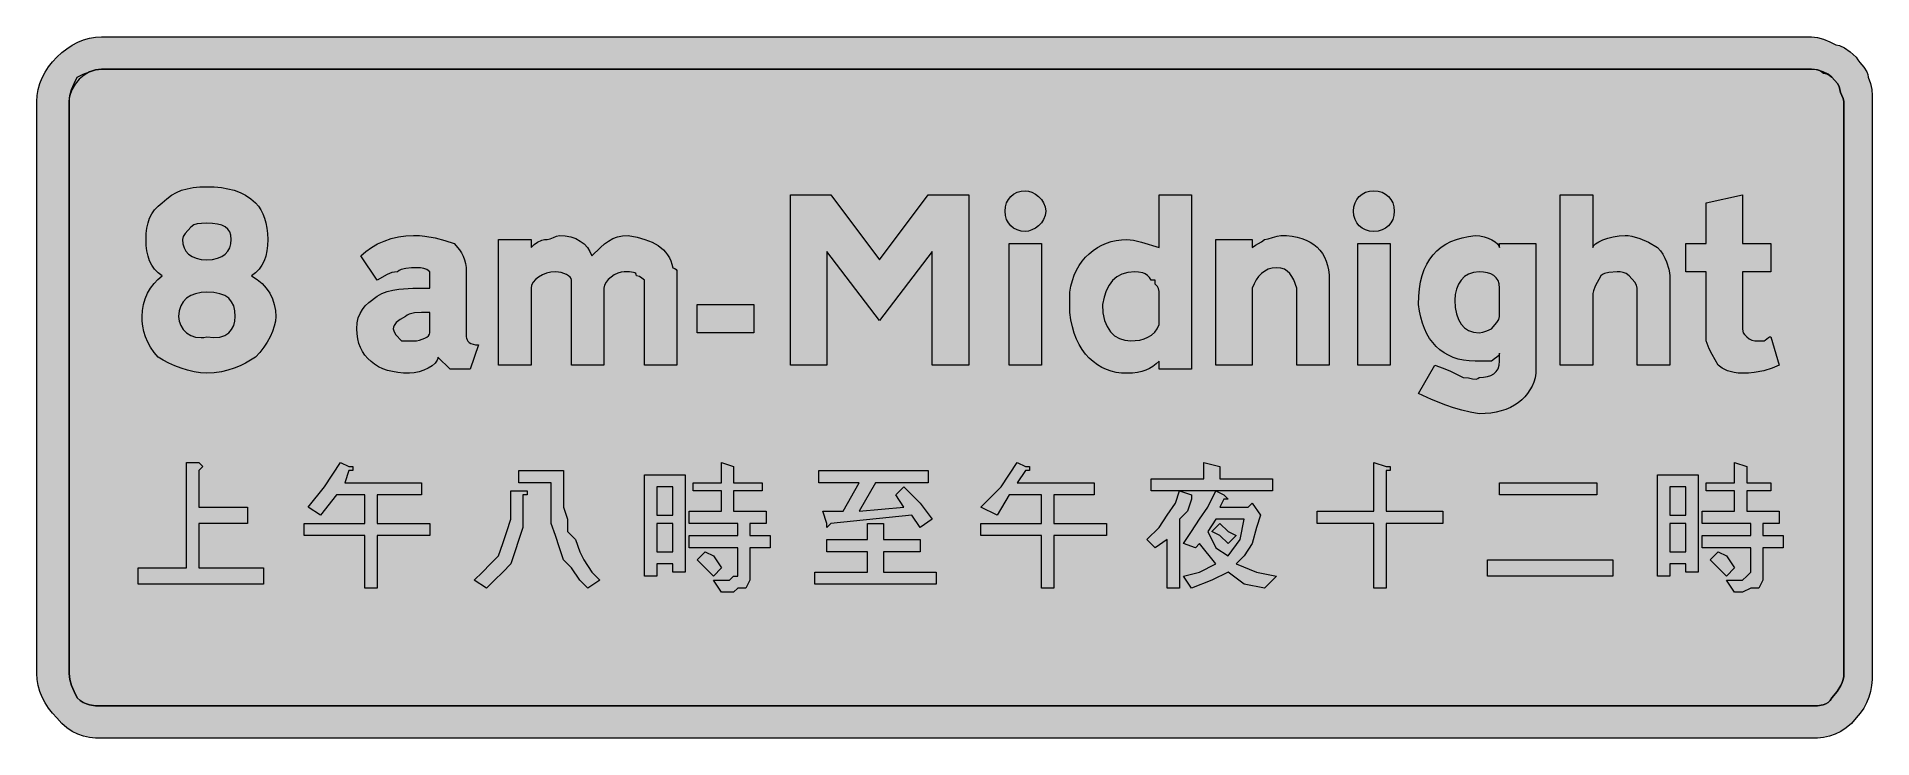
# Model space of a CAD drawing. Header units: metres. Extents: x 11 to 554, y 31 to 239.
import ezdxf

# ---------------------------------------------------------------- set-up
doc = ezdxf.new("R2010")
doc.units = ezdxf.units.M
doc.layers.add('FILL_BLACK_000000', color=7, linetype='Continuous', true_color=0x000000)
doc.layers.add('FILL_WHITE_FFFFFF', color=7, linetype='Continuous', true_color=0xffffff)

msp = doc.modelspace()

# ---------------------------------------------------------------- hatches: boundary and pattern name
at = {"layer": 'FILL_BLACK_000000', "true_color": 0x000000}
h = msp.add_hatch(color=7, dxfattribs=at)
h.dxf.hatch_style = 1
h.paths.add_polyline_path([(537.93, 238.83), (539.73, 238.29), (541.53, 237.52), (543.33, 236.64), (544.44, 236.41), (545.88, 235.74), (547.55, 234.61), (549.33, 233.04), (549.83, 232.19), (550.4, 231.43), (551.58, 230.04), (552.54, 228.65), (552.82, 227.89), (552.93, 227.04), (553.62, 225.24), (553.98, 223.44), (554.11, 221.64), (554.13, 219.84), (554.13, 50.64), (554.07, 48.84), (553.89, 47.06), (553.56, 45.3), (553.08, 43.59), (552.43, 41.93), (551.6, 40.35), (550.57, 38.84), (549.33, 37.44), (547.93, 35.8), (546.42, 34.48), (544.84, 33.43), (543.18, 32.64), (541.47, 32.07), (539.71, 31.7), (537.93, 31.5), (536.13, 31.44), (29.73, 31.44), (27.93, 31.5), (26.15, 31.7), (24.39, 32.07), (22.68, 32.64), (21.02, 33.43), (19.44, 34.48), (17.93, 35.8), (16.53, 37.44), (15.24, 38.84), (14.07, 40.35), (13.05, 41.93), (12.18, 43.59), (11.48, 45.3), (10.96, 47.06), (10.64, 48.84), (10.53, 50.64), (10.53, 219.84), (10.64, 221.64), (10.96, 223.42), (11.48, 225.18), (12.18, 226.89), (13.05, 228.55), (14.07, 230.13), (15.24, 231.64), (16.53, 233.04), (17.93, 234.33), (19.44, 235.5), (21.02, 236.52), (22.68, 237.39), (24.39, 238.09), (26.15, 238.61), (27.93, 238.93), (29.73, 239.04), (536.13, 239.04), (537.93, 238.83)])
h.paths.add_polyline_path([(27.94, 229.22), (26.21, 228.61), (24.58, 227.67), (23.13, 226.44), (21.9, 224.99), (20.96, 223.36), (20.35, 221.63), (20.19, 220.74), (20.13, 219.84), (20.13, 50.64), (20.34, 48.84), (20.88, 47.04), (21.65, 45.24), (22.53, 43.44), (23.43, 42.65), (24.33, 42.05), (25.23, 41.63), (26.13, 41.34), (27.93, 41.08), (29.73, 41.04), (536.13, 41.04), (537.91, 41.08), (539.58, 41.34), (540.34, 41.63), (541.02, 42.05), (541.63, 42.65), (542.13, 43.44), (543.7, 45.24), (544.83, 47.04), (545.22, 47.94), (545.5, 48.84), (545.67, 49.74), (545.73, 50.64), (545.73, 219.84), (545.54, 220.74), (545.13, 221.64), (544.72, 222.54), (544.53, 223.44), (544.32, 224.34), (543.78, 225.24), (542.13, 227.04), (541.02, 227.92), (539.58, 228.69), (537.91, 229.23), (536.13, 229.44), (29.73, 229.44), (28.83, 229.38), (27.94, 229.22)], flags=16)
h = msp.add_hatch(color=7, dxfattribs=at)
h.dxf.hatch_style = 1
h.paths.add_polyline_path([(55.21, 140.33), (53.28, 140.94), (51.4, 141.67), (49.62, 142.48), (47.99, 143.34), (46.53, 144.24), (45.29, 145.64), (44.26, 147.13), (43.43, 148.67), (42.78, 150.24), (42.3, 151.81), (41.97, 153.35), (41.79, 154.84), (41.73, 156.24), (41.84, 158.04), (42.16, 159.8), (42.68, 161.51), (43.38, 163.14), (44.25, 164.65), (45.27, 166.03), (46.44, 167.23), (47.73, 168.24), (46.49, 169.2), (45.46, 170.26), (44.63, 171.45), (43.98, 172.74), (43.5, 174.15), (43.17, 175.66), (42.99, 177.3), (42.93, 179.04), (42.99, 180.78), (43.17, 182.41), (43.5, 183.93), (43.98, 185.34), (44.63, 186.63), (45.46, 187.81), (46.49, 188.88), (47.73, 189.84), (49.08, 191.08), (50.47, 192.11), (51.91, 192.94), (53.43, 193.59), (55.07, 194.07), (56.84, 194.4), (58.79, 194.58), (60.93, 194.64), (63.12, 194.58), (65.21, 194.4), (67.17, 194.07), (69.03, 193.59), (70.77, 192.94), (72.41, 192.11), (73.92, 191.08), (75.33, 189.84), (76.17, 188.88), (76.91, 187.81), (77.52, 186.63), (78.03, 185.34), (78.42, 183.93), (78.71, 182.41), (78.87, 180.78), (78.93, 179.04), (78.87, 177.3), (78.69, 175.66), (78.36, 174.15), (77.88, 172.74), (77.23, 171.45), (76.4, 170.26), (75.37, 169.2), (74.13, 168.24), (75.82, 167.23), (77.28, 166.03), (78.52, 164.65), (79.53, 163.14), (80.32, 161.51), (80.88, 159.8), (81.22, 158.04), (81.33, 156.24), (81.22, 154.84), (80.9, 153.35), (80.38, 151.81), (79.68, 150.24), (78.81, 148.67), (77.79, 147.13), (76.62, 145.64), (75.33, 144.24), (72.41, 142.48), (70.77, 141.67), (69.03, 140.94), (67.17, 140.33), (65.21, 139.85), (63.12, 139.55), (60.93, 139.44), (59.08, 139.55), (57.16, 139.85), (55.21, 140.33)])
h.paths.add_polyline_path([(56.16, 162.43), (54.93, 161.64), (53.92, 160.63), (53.17, 159.39), (52.69, 157.93), (52.53, 156.24), (52.69, 154.9), (53.17, 153.61), (53.92, 152.44), (54.93, 151.44), (56.16, 150.66), (57.59, 150.16), (59.19, 150.01), (60.04, 150.07), (60.93, 150.24), (63.01, 150.01), (64.77, 150.16), (66.22, 150.66), (67.38, 151.44), (68.25, 152.44), (68.86, 153.61), (69.22, 154.9), (69.33, 156.24), (69.22, 157.93), (68.86, 159.39), (68.25, 160.63), (67.38, 161.64), (66.22, 162.43), (64.77, 162.99), (63.01, 163.33), (60.93, 163.44), (59.19, 163.33), (57.59, 162.99), (56.16, 162.43)], flags=16)
h.paths.add_polyline_path([(67.68, 181.31), (67.12, 182.14), (66.33, 182.79), (65.32, 183.27), (64.08, 183.6), (62.62, 183.78), (60.93, 183.84), (59.34, 183.82), (58.08, 183.69), (57.05, 183.33), (56.13, 182.64), (54.48, 180.84), (53.94, 179.94), (53.73, 179.04), (53.84, 177.75), (54.18, 176.58), (54.74, 175.56), (55.53, 174.69), (56.54, 173.99), (57.78, 173.47), (59.24, 173.15), (60.93, 173.04), (62.62, 173.15), (64.08, 173.47), (65.32, 173.99), (66.33, 174.69), (67.12, 175.56), (67.68, 176.58), (68.02, 177.75), (68.13, 179.04), (68.02, 180.28), (67.68, 181.31)], flags=16)
h = msp.add_hatch(color=7, dxfattribs=at)
h.dxf.hatch_style = 1
h.paths.add_polyline_path([(244.53, 175.44), (244.53, 141.84), (233.73, 141.84), (233.73, 192.24), (245.73, 192.24), (260.13, 173.04), (274.53, 192.24), (286.53, 192.24), (286.53, 141.84), (275.73, 141.84), (275.73, 175.44), (260.13, 155.04), (244.53, 175.44)])
h = msp.add_hatch(color=7, dxfattribs=at)
h.dxf.hatch_style = 1
h.paths.add_polyline_path([(309.17, 186.15), (308.73, 184.98), (308.06, 183.96), (307.23, 183.09), (306.28, 182.39), (305.28, 181.87), (304.28, 181.55), (303.33, 181.44), (302.04, 181.55), (300.87, 181.87), (299.85, 182.39), (298.98, 183.09), (298.28, 183.96), (297.76, 184.98), (297.44, 186.15), (297.33, 187.44), (297.44, 188.73), (297.76, 189.9), (298.28, 190.92), (298.98, 191.79), (299.85, 192.49), (300.87, 193.01), (302.04, 193.33), (303.33, 193.44), (304.28, 193.33), (305.28, 193.01), (306.28, 192.49), (307.23, 191.79), (308.06, 190.92), (308.73, 189.9), (309.17, 188.73), (309.33, 187.44), (309.17, 186.15)])
h = msp.add_hatch(color=7, dxfattribs=at)
h.dxf.hatch_style = 1
h.paths.add_polyline_path([(352.53, 192.24), (352.53, 140.64), (342.93, 140.64), (342.93, 143.04), (342.03, 142.2), (341.09, 141.46), (340.1, 140.85), (339.03, 140.34), (337.84, 139.95), (336.52, 139.66), (335.02, 139.5), (333.33, 139.44), (331.77, 139.51), (330.25, 139.72), (328.76, 140.07), (327.33, 140.56), (325.95, 141.2), (324.64, 141.97), (323.4, 142.89), (322.23, 143.94), (321.15, 145.14), (320.16, 146.47), (319.27, 147.95), (318.48, 149.56), (317.81, 151.32), (317.25, 153.22), (316.82, 155.26), (316.53, 157.44), (316.53, 158.64), (316.53, 162.24), (316.53, 163.44), (316.82, 165.2), (317.25, 166.87), (317.81, 168.44), (318.48, 169.93), (319.27, 171.31), (320.16, 172.59), (321.15, 173.77), (322.23, 174.84), (323.4, 175.8), (324.64, 176.64), (325.95, 177.36), (327.33, 177.95), (328.76, 178.42), (330.25, 178.76), (331.77, 178.97), (333.33, 179.04), (335.34, 178.83), (337.68, 178.29), (342.93, 176.64), (342.93, 192.24), (352.53, 192.24)])
h.paths.add_polyline_path([(342.91, 163.65), (342.78, 164.49), (342.42, 165.11), (341.73, 165.84), (341.73, 167.04), (340.53, 167.04), (340.03, 167.83), (339.44, 168.43), (338.8, 168.85), (338.13, 169.14), (336.82, 169.4), (335.73, 169.44), (333.64, 169.27), (331.87, 168.78), (330.37, 167.98), (329.13, 166.89), (328.11, 165.51), (327.29, 163.87), (326.64, 161.98), (326.13, 159.84), (326.29, 157.31), (326.77, 155.11), (327.52, 153.26), (328.53, 151.74), (329.76, 150.56), (331.19, 149.71), (332.79, 149.21), (334.53, 149.04), (335.88, 149.1), (337.19, 149.28), (338.45, 149.61), (339.63, 150.09), (340.69, 150.74), (341.62, 151.57), (342.37, 152.6), (342.93, 153.84), (342.93, 162.24), (342.91, 163.65)], flags=16)
h = msp.add_hatch(color=7, dxfattribs=at)
h.dxf.hatch_style = 1
h.paths.add_polyline_path([(412.42, 186.15), (412.1, 184.98), (411.58, 183.96), (410.88, 183.09), (410.01, 182.39), (408.99, 181.87), (407.82, 181.55), (406.53, 181.44), (405.24, 181.55), (404.07, 181.87), (403.05, 182.39), (402.18, 183.09), (401.48, 183.96), (400.96, 184.98), (400.64, 186.15), (400.53, 187.44), (400.64, 188.73), (400.96, 189.9), (401.48, 190.92), (402.18, 191.79), (403.05, 192.49), (404.07, 193.01), (405.24, 193.33), (406.53, 193.44), (407.82, 193.33), (408.99, 193.01), (410.01, 192.49), (410.88, 191.79), (411.58, 190.92), (412.1, 189.9), (412.42, 188.73), (412.53, 187.44), (412.42, 186.15)])
h = msp.add_hatch(color=7, dxfattribs=at)
h.dxf.hatch_style = 1
h.paths.add_polyline_path([(481.88, 180.18), (482.94, 180.01), (485.28, 179.34), (487.85, 178.21), (490.53, 176.64), (491.37, 175.69), (492.11, 174.65), (492.72, 173.56), (493.23, 172.44), (493.91, 170.23), (494.07, 169.19), (494.13, 168.24), (494.13, 141.84), (484.53, 141.84), (484.53, 164.64), (484.32, 165.54), (483.78, 166.44), (482.13, 168.24), (481.23, 168.93), (480.33, 169.29), (479.43, 169.42), (478.53, 169.44), (476.13, 169.29), (474.82, 168.93), (474.23, 168.64), (473.73, 168.24), (472.08, 165.24), (471.54, 163.85), (471.38, 163.09), (471.33, 162.24), (471.33, 141.84), (461.73, 141.84), (461.73, 192.24), (471.33, 192.24), (471.33, 176.64), (471.55, 177.14), (472.16, 177.71), (473.1, 178.31), (474.33, 178.89), (475.78, 179.42), (477.41, 179.85), (479.14, 180.13), (480.93, 180.24), (481.88, 180.18)])
h = msp.add_hatch(color=7, dxfattribs=at)
h.dxf.hatch_style = 1
h.paths.add_polyline_path([(524.13, 177.84), (524.13, 169.44), (515.73, 169.44), (515.73, 152.64), (515.75, 151.93), (515.88, 151.44), (516.24, 150.95), (516.93, 150.24), (517.68, 149.64), (518.45, 149.23), (519.33, 149.04), (521.73, 149.04), (522.13, 149.09), (522.44, 149.23), (522.93, 149.64), (523.42, 150.05), (523.73, 150.19), (524.13, 150.24), (526.53, 141.84), (524.51, 140.96), (522.03, 140.19), (519.11, 139.65), (517.47, 139.49), (515.73, 139.44), (514.44, 139.49), (513.25, 139.65), (511.23, 140.19), (509.65, 140.96), (508.53, 141.84), (506.73, 144.99), (505.83, 146.73), (504.93, 149.04), (504.93, 169.44), (498.93, 169.44), (498.93, 177.84), (504.93, 177.84), (504.93, 189.84), (515.73, 192.24), (515.73, 177.84), (524.13, 177.84)])
h = msp.add_hatch(color=7, dxfattribs=at)
h.dxf.hatch_style = 1
h.paths.add_polyline_path([(132.93, 140.64), (129.33, 144.24), (129.28, 143.79), (129.12, 143.34), (128.52, 142.48), (127.62, 141.67), (126.48, 140.94), (125.17, 140.33), (123.76, 139.85), (122.32, 139.55), (120.93, 139.44), (119.17, 139.5), (117.5, 139.66), (115.93, 139.94), (114.44, 140.32), (113.06, 140.81), (111.78, 141.4), (110.6, 142.1), (109.53, 142.89), (108.57, 143.78), (107.73, 144.77), (107.01, 145.86), (106.42, 147.03), (105.95, 148.3), (105.61, 149.66), (105.4, 151.11), (105.33, 152.64), (105.44, 154.33), (105.76, 155.83), (106.28, 157.15), (106.98, 158.34), (107.85, 159.41), (108.87, 160.4), (111.33, 162.24), (112.74, 163.03), (114.27, 163.63), (115.95, 164.05), (117.78, 164.34), (121.96, 164.6), (126.93, 164.64), (126.93, 167.04), (126.93, 169.44), (126.03, 170.13), (125.13, 170.49), (124.23, 170.62), (123.33, 170.64), (121.55, 170.62), (119.88, 170.49), (118.44, 170.13), (117.83, 169.84), (117.33, 169.44), (116.48, 169.39), (115.72, 169.23), (114.33, 168.69), (111.33, 167.04), (106.53, 174.24), (107.99, 175.53), (109.64, 176.7), (111.47, 177.72), (113.43, 178.59), (115.51, 179.29), (117.67, 179.81), (119.88, 180.13), (122.13, 180.24), (123.88, 180.19), (125.52, 180.03), (128.58, 179.49), (131.41, 178.72), (134.13, 177.84), (135.71, 176.02), (136.32, 175.08), (136.83, 174.09), (137.22, 173.05), (137.51, 171.93), (137.67, 170.74), (137.73, 169.44), (137.73, 150.24), (137.79, 149.79), (137.96, 149.36), (138.24, 148.95), (138.63, 148.59), (139.14, 148.28), (139.76, 148.05), (140.49, 147.89), (141.33, 147.84), (138.93, 140.64), (132.93, 140.64)])
h.paths.add_polyline_path([(116.88, 150.84), (118.53, 149.04), (122.13, 149.04), (123.03, 149.09), (123.89, 149.25), (125.43, 149.79), (126.04, 150.15), (126.52, 150.56), (126.82, 150.99), (126.93, 151.44), (126.93, 157.44), (124.46, 157.42), (122.43, 157.29), (120.85, 156.93), (120.24, 156.64), (119.73, 156.24), (118.16, 155.34), (117.03, 154.44), (116.36, 153.54), (116.19, 153.09), (116.13, 152.64), (116.34, 151.74), (116.88, 150.84)], flags=16)
h = msp.add_hatch(color=7, dxfattribs=at)
h.dxf.hatch_style = 1
h.paths.add_polyline_path([(183.58, 169.33), (182.58, 169.03), (181.58, 168.55), (180.63, 167.94), (179.8, 167.21), (179.13, 166.4), (178.69, 165.54), (178.53, 164.64), (178.53, 141.84), (168.93, 141.84), (168.93, 167.04), (168.82, 167.49), (168.52, 167.92), (168.04, 168.33), (167.43, 168.69), (165.89, 169.23), (165.03, 169.39), (164.13, 169.44), (162.79, 169.33), (161.49, 169.03), (160.27, 168.55), (159.18, 167.94), (158.26, 167.21), (157.55, 166.4), (157.09, 165.54), (156.93, 164.64), (156.93, 141.84), (147.33, 141.84), (147.33, 179.04), (156.93, 179.04), (156.93, 176.64), (157.85, 177.52), (158.88, 178.29), (160.14, 178.83), (160.88, 178.99), (161.73, 179.04), (162.63, 179.23), (163.53, 179.64), (164.43, 180.05), (165.33, 180.24), (167.07, 180.13), (168.69, 179.81), (170.16, 179.29), (171.48, 178.59), (172.63, 177.72), (173.6, 176.7), (174.37, 175.53), (174.93, 174.24), (177.46, 176.7), (178.66, 177.72), (179.88, 178.59), (181.15, 179.29), (182.52, 179.81), (184.04, 180.13), (185.73, 180.24), (188.32, 179.73), (190.66, 179.08), (192.75, 178.26), (194.58, 177.24), (196.12, 176), (196.79, 175.28), (197.37, 174.5), (197.88, 173.65), (198.31, 172.73), (198.66, 171.72), (198.93, 170.64), (199.53, 170.49), (199.94, 170.13), (200.08, 169.84), (200.13, 169.44), (200.13, 168.24), (200.13, 141.84), (190.53, 141.84), (190.53, 167.04), (189.78, 167.64), (189.01, 168.05), (188.13, 168.24), (188.07, 168.64), (187.91, 168.93), (187.62, 169.15), (187.23, 169.29), (186.11, 169.42), (184.53, 169.44), (183.58, 169.33)])
h = msp.add_hatch(color=7, dxfattribs=at)
h.dxf.hatch_style = 1
h.paths.add_polyline_path([(383.73, 141.84), (383.73, 163.44), (383.73, 164.64), (382.79, 167.1), (382.25, 168.12), (381.63, 168.99), (380.89, 169.69), (380.02, 170.21), (378.97, 170.53), (377.73, 170.64), (376.44, 170.53), (375.26, 170.21), (374.19, 169.69), (373.23, 168.99), (372.39, 168.12), (371.66, 167.1), (371.04, 165.93), (370.53, 164.64), (370.53, 141.84), (359.73, 141.84), (359.73, 179.04), (370.53, 179.04), (370.53, 176.64), (371.43, 177.35), (372.33, 177.84), (373.23, 178.33), (374.13, 179.04), (375.22, 179.23), (376.53, 179.64), (377.84, 180.05), (378.93, 180.24), (380.67, 180.18), (382.31, 180.02), (383.82, 179.74), (385.23, 179.36), (386.52, 178.87), (387.7, 178.28), (388.77, 177.58), (389.73, 176.79), (390.57, 175.9), (391.3, 174.91), (391.92, 173.82), (392.43, 172.65), (392.82, 171.38), (393.1, 170.02), (393.27, 168.57), (393.33, 167.04), (393.33, 141.84), (383.73, 141.84)])
h = msp.add_hatch(color=7, dxfattribs=at)
h.dxf.hatch_style = 1
h.paths.add_polyline_path([(453.86, 136.86), (453.36, 135.66), (452.75, 134.53), (452.04, 133.47), (451.22, 132.48), (450.3, 131.57), (449.28, 130.74), (448.16, 130), (446.95, 129.34), (445.64, 128.77), (444.24, 128.3), (442.74, 127.93), (441.16, 127.66), (439.49, 127.5), (437.73, 127.44), (435.09, 127.94), (432.56, 128.55), (430.14, 129.23), (427.83, 129.99), (423.55, 131.66), (419.73, 133.44), (424.53, 141.84), (427.02, 140.94), (429.18, 140.04), (432.93, 138.24), (434.52, 138.07), (435.78, 137.79), (436.81, 137.73), (437.28, 137.9), (437.73, 138.24), (439.02, 138.3), (440.19, 138.48), (441.21, 138.81), (442.08, 139.29), (442.78, 139.94), (443.3, 140.77), (443.62, 141.8), (443.73, 143.04), (443.73, 145.44), (443.68, 145.04), (443.52, 144.73), (442.98, 144.24), (442.21, 143.75), (441.33, 143.04), (436.53, 143.04), (434.77, 143.11), (433.1, 143.32), (431.52, 143.66), (430.02, 144.15), (428.62, 144.76), (427.31, 145.51), (426.1, 146.38), (424.98, 147.39), (423.96, 148.52), (423.04, 149.78), (422.22, 151.16), (421.51, 152.66), (420.9, 154.28), (420.4, 156.02), (420.01, 157.87), (419.73, 159.84), (419.8, 162.23), (420.01, 164.46), (420.35, 166.52), (420.84, 168.43), (421.45, 170.18), (422.2, 171.78), (423.07, 173.23), (424.08, 174.54), (425.21, 175.71), (426.47, 176.74), (427.85, 177.64), (429.35, 178.4), (430.97, 179.04), (432.71, 179.56), (434.56, 179.96), (436.53, 180.24), (437.87, 180.13), (439.17, 179.85), (440.39, 179.42), (441.48, 178.89), (442.4, 178.31), (443.11, 177.71), (443.57, 177.14), (443.73, 176.64), (443.73, 177.84), (454.53, 177.84), (454.53, 139.44), (454.25, 138.12), (453.86, 136.86)])
h.paths.add_polyline_path([(443.3, 166.91), (442.78, 167.74), (442.08, 168.39), (441.21, 168.87), (440.19, 169.2), (439.02, 169.38), (437.73, 169.44), (436.04, 169.28), (434.58, 168.8), (433.34, 168.05), (432.33, 167.04), (431.54, 165.81), (430.98, 164.38), (430.64, 162.78), (430.53, 161.04), (430.64, 158.9), (430.98, 157.01), (431.54, 155.37), (432.33, 153.99), (433.34, 152.9), (434.58, 152.1), (436.04, 151.61), (437.73, 151.44), (438.8, 151.63), (439.98, 152.04), (441.33, 152.64), (442.98, 154.44), (443.52, 155.34), (443.73, 156.24), (443.73, 164.64), (443.62, 165.88), (443.3, 166.91)], flags=16)
h = msp.add_hatch(color=7, dxfattribs=at)
h.dxf.hatch_style = 1
h.paths.add_polyline_path([(298.53, 141.84), (298.53, 177.84), (308.13, 177.84), (308.13, 141.84), (298.53, 141.84)])
h = msp.add_hatch(color=7, dxfattribs=at)
h.dxf.hatch_style = 1
h.paths.add_polyline_path([(401.73, 141.84), (401.73, 177.84), (411.33, 177.84), (411.33, 141.84), (401.73, 141.84)])
h = msp.add_hatch(color=7, dxfattribs=at)
h.dxf.hatch_style = 1
h.paths.add_polyline_path([(222.93, 151.44), (206.13, 151.44), (206.13, 159.84), (222.93, 159.84), (222.93, 151.44)])
h = msp.add_hatch(color=7, dxfattribs=at)
h.dxf.hatch_style = 1
h.paths.add_polyline_path([(59.73, 111.84), (58.53, 110.64), (58.53, 99.84), (72.93, 99.84), (72.93, 95.04), (58.53, 95.04), (58.53, 81.84), (77.73, 81.84), (77.73, 77.04), (40.53, 77.04), (40.53, 81.84), (54.93, 81.84), (54.93, 113.04), (58.53, 113.04), (59.73, 111.84)])
h = msp.add_hatch(color=7, dxfattribs=at)
h.dxf.hatch_style = 1
h.paths.add_polyline_path([(95.73, 105.84), (100.53, 113.04), (102.93, 111.84), (104.13, 111.84), (104.13, 110.64), (102.93, 110.64), (101.73, 107.04), (124.53, 107.04), (124.53, 103.44), (111.33, 103.44), (111.33, 95.04), (126.93, 95.04), (126.93, 91.44), (111.33, 91.44), (111.33, 75.84), (107.73, 75.84), (107.73, 91.44), (89.73, 91.44), (89.73, 95.04), (107.73, 95.04), (107.73, 103.44), (99.33, 103.44), (94.53, 97.44), (90.93, 99.84), (95.73, 105.84)])
h = msp.add_hatch(color=7, dxfattribs=at)
h.dxf.hatch_style = 1
h.paths.add_polyline_path([(166.53, 110.64), (166.53, 103.44), (166.53, 99.84), (167.73, 96.24), (167.73, 92.64), (170.13, 90.24), (171.33, 86.64), (172.53, 84.24), (174.93, 80.64), (177.33, 78.24), (173.73, 75.84), (171.33, 78.24), (168.93, 81.84), (166.53, 84.24), (165.33, 87.84), (164.13, 91.44), (162.93, 95.04), (162.93, 98.64), (162.93, 103.44), (162.93, 107.04), (153.33, 107.04), (153.33, 110.64), (166.53, 110.64)])
h = msp.add_hatch(color=7, dxfattribs=at)
h.dxf.hatch_style = 1
h.paths.add_polyline_path([(198.93, 80.64), (198.93, 83.04), (194.13, 83.04), (194.13, 79.44), (190.53, 79.44), (190.53, 80.64), (190.53, 109.44), (202.53, 109.44), (202.53, 80.64), (198.93, 80.64)])
h.paths.add_polyline_path([(194.13, 105.84), (194.13, 97.44), (198.93, 97.44), (198.93, 105.84), (194.13, 105.84)], flags=16)
h.paths.add_polyline_path([(198.93, 95.04), (194.13, 95.04), (194.13, 86.64), (198.93, 86.64), (198.93, 95.04)], flags=16)
h = msp.add_hatch(color=7, dxfattribs=at)
h.dxf.hatch_style = 1
h.paths.add_polyline_path([(216.93, 107.04), (225.33, 107.04), (225.33, 104.64), (216.93, 104.64), (216.93, 98.64), (226.53, 98.64), (226.53, 95.04), (221.73, 95.04), (221.73, 91.44), (227.73, 91.44), (227.73, 87.84), (221.73, 87.84), (221.73, 79.44), (221.73, 78.24), (220.53, 75.84), (218.13, 75.84), (216.93, 74.64), (213.33, 74.64), (210.93, 78.24), (215.73, 78.24), (216.93, 79.44), (218.13, 79.44), (218.13, 80.64), (218.13, 87.84), (203.73, 87.84), (203.73, 91.44), (218.13, 91.44), (218.13, 95.04), (203.73, 95.04), (203.73, 98.64), (213.33, 98.64), (213.33, 104.64), (204.93, 104.64), (204.93, 107.04), (213.33, 107.04), (213.33, 113.04), (216.93, 111.84), (216.93, 110.64), (216.93, 107.04)])
h = msp.add_hatch(color=7, dxfattribs=at)
h.dxf.hatch_style = 1
h.paths.add_polyline_path([(242.13, 110.64), (274.53, 110.64), (274.53, 107.04), (258.93, 107.04), (254.13, 98.64), (267.33, 99.84), (264.93, 103.44), (267.33, 105.84), (272.13, 101.04), (275.73, 96.24), (272.13, 93.84), (269.73, 97.44), (245.73, 95.04), (244.53, 93.84), (244.53, 95.04), (243.33, 98.64), (249.33, 98.64), (254.13, 107.04), (242.13, 107.04), (242.13, 110.64)])
h = msp.add_hatch(color=7, dxfattribs=at)
h.dxf.hatch_style = 1
h.paths.add_polyline_path([(296.13, 105.84), (300.93, 113.04), (303.33, 111.84), (304.53, 111.84), (304.53, 110.64), (303.33, 110.64), (300.93, 107.04), (323.73, 107.04), (323.73, 103.44), (311.73, 103.44), (311.73, 95.04), (327.33, 95.04), (327.33, 91.44), (311.73, 91.44), (311.73, 75.84), (308.13, 75.84), (308.13, 91.44), (290.13, 91.44), (290.13, 95.04), (308.13, 95.04), (308.13, 103.44), (298.53, 103.44), (294.93, 97.44), (290.13, 99.84), (296.13, 105.84)])
h = msp.add_hatch(color=7, dxfattribs=at)
h.dxf.hatch_style = 1
h.paths.add_polyline_path([(356.13, 108.24), (356.13, 113.04), (360.93, 111.84), (360.93, 110.64), (360.93, 108.24), (376.53, 108.24), (376.53, 104.64), (340.53, 104.64), (340.53, 108.24), (356.13, 108.24)])
h = msp.add_hatch(color=7, dxfattribs=at)
h.dxf.hatch_style = 1
h.paths.add_polyline_path([(411.33, 111.84), (411.33, 110.64), (410.13, 110.64), (410.13, 98.64), (426.93, 98.64), (426.93, 95.04), (410.13, 95.04), (410.13, 75.84), (406.53, 75.84), (406.53, 95.04), (389.73, 95.04), (389.73, 98.64), (406.53, 98.64), (406.53, 113.04), (410.13, 111.84), (411.33, 111.84)])
h = msp.add_hatch(color=7, dxfattribs=at)
h.dxf.hatch_style = 1
h.paths.add_polyline_path([(498.93, 80.64), (498.93, 83.04), (494.13, 83.04), (494.13, 79.44), (490.53, 79.44), (490.53, 80.64), (490.53, 109.44), (502.53, 109.44), (502.53, 80.64), (498.93, 80.64)])
h.paths.add_polyline_path([(494.13, 105.84), (494.13, 97.44), (498.93, 97.44), (498.93, 105.84), (494.13, 105.84)], flags=16)
h.paths.add_polyline_path([(498.93, 95.04), (494.13, 95.04), (494.13, 86.64), (498.93, 86.64), (498.93, 95.04)], flags=16)
h = msp.add_hatch(color=7, dxfattribs=at)
h.dxf.hatch_style = 1
h.paths.add_polyline_path([(513.33, 104.64), (504.93, 104.64), (504.93, 107.04), (513.33, 107.04), (513.33, 113.04), (516.93, 111.84), (516.93, 110.64), (516.93, 107.04), (524.13, 107.04), (524.13, 104.64), (516.93, 104.64), (516.93, 98.64), (526.53, 98.64), (526.53, 95.04), (521.73, 95.04), (521.73, 91.44), (527.73, 91.44), (527.73, 87.84), (521.73, 87.84), (521.73, 79.44), (521.73, 78.24), (520.53, 75.84), (518.13, 75.84), (515.73, 74.64), (513.33, 74.64), (510.93, 78.24), (515.73, 78.24), (516.93, 79.44), (518.13, 80.64), (518.13, 87.84), (503.73, 87.84), (503.73, 91.44), (518.13, 91.44), (518.13, 95.04), (503.73, 95.04), (503.73, 98.64), (513.33, 98.64), (513.33, 104.64)])
h = msp.add_hatch(color=7, dxfattribs=at)
h.dxf.hatch_style = 1
h.paths.add_polyline_path([(142.53, 80.64), (144.93, 83.04), (147.33, 85.44), (148.53, 89.04), (149.73, 92.64), (150.93, 96.24), (150.93, 101.04), (150.93, 104.64), (153.33, 104.64), (154.53, 104.64), (155.73, 104.64), (155.73, 103.44), (154.53, 103.44), (154.53, 98.64), (154.53, 93.84), (153.33, 90.24), (152.13, 86.64), (150.93, 83.04), (148.53, 80.64), (146.13, 78.24), (143.73, 75.84), (140.13, 78.24), (142.53, 80.64)])
h = msp.add_hatch(color=7, dxfattribs=at)
h.dxf.hatch_style = 1
h.paths.add_polyline_path([(348.93, 96.24), (348.93, 75.84), (345.33, 75.84), (345.33, 90.24), (341.73, 87.84), (339.33, 90.24), (342.93, 93.84), (345.33, 97.44), (347.73, 101.04), (348.93, 104.64), (352.53, 103.44), (352.53, 102.24), (351.33, 98.64), (348.93, 96.24)])
h = msp.add_hatch(color=7, dxfattribs=at)
h.dxf.hatch_style = 1
h.paths.add_polyline_path([(362.13, 102.24), (360.93, 99.84), (369.33, 99.84), (370.53, 101.04), (372.93, 97.44), (371.73, 93.84), (370.53, 89.04), (368.13, 85.44), (365.73, 83.04), (371.73, 80.64), (377.73, 79.44), (374.13, 75.84), (368.13, 77.04), (363.33, 80.64), (358.53, 78.24), (352.53, 75.84), (350.13, 79.44), (354.93, 80.64), (359.73, 83.04), (354.93, 89.04), (353.73, 87.84), (350.13, 89.04), (352.53, 92.64), (354.93, 96.24), (357.33, 99.84), (359.73, 104.64), (362.13, 103.44), (363.33, 102.24), (362.13, 102.24)])
h.paths.add_polyline_path([(363.33, 85.44), (366.93, 90.24), (368.13, 96.24), (359.73, 96.24), (357.33, 92.64), (359.73, 87.84), (363.33, 85.44)], flags=16)
h = msp.add_hatch(color=7, dxfattribs=at)
h.dxf.hatch_style = 1
h.paths.add_polyline_path([(472.53, 107.04), (472.53, 103.44), (443.73, 103.44), (443.73, 107.04), (472.53, 107.04)])
h = msp.add_hatch(color=7, dxfattribs=at)
h.dxf.hatch_style = 1
h.paths.add_polyline_path([(240.93, 80.64), (256.53, 80.64), (256.53, 86.64), (244.53, 86.64), (244.53, 90.24), (256.53, 90.24), (256.53, 95.04), (260.13, 95.04), (261.33, 95.04), (261.33, 93.84), (261.33, 90.24), (272.13, 90.24), (272.13, 86.64), (261.33, 86.64), (261.33, 80.64), (276.93, 80.64), (276.93, 77.04), (240.93, 77.04), (240.93, 80.64)])
h = msp.add_hatch(color=7, dxfattribs=at)
h.dxf.hatch_style = 1
h.paths.add_polyline_path([(363.33, 92.64), (365.73, 91.44), (363.33, 89.04), (360.93, 91.44), (358.53, 92.64), (360.93, 95.04), (363.33, 92.64)])
h = msp.add_hatch(color=7, dxfattribs=at)
h.dxf.hatch_style = 1
h.paths.add_polyline_path([(210.93, 85.44), (213.33, 81.84), (210.93, 79.44), (208.53, 81.84), (206.13, 84.24), (208.53, 86.64), (210.93, 85.44)])
h = msp.add_hatch(color=7, dxfattribs=at)
h.dxf.hatch_style = 1
h.paths.add_polyline_path([(477.33, 84.24), (477.33, 79.44), (440.13, 79.44), (440.13, 84.24), (477.33, 84.24)])
h = msp.add_hatch(color=7, dxfattribs=at)
h.dxf.hatch_style = 1
h.paths.add_polyline_path([(510.93, 85.44), (513.33, 81.84), (510.93, 79.44), (508.53, 81.84), (506.13, 84.24), (508.53, 86.64), (510.93, 85.44)])
at = {"layer": 'FILL_WHITE_FFFFFF', "true_color": 0xffffff}
h = msp.add_hatch(color=7, dxfattribs=at)
h.dxf.hatch_style = 1
h.paths.add_polyline_path([(27.93, 41.08), (26.13, 41.34), (25.23, 41.63), (24.33, 42.05), (23.43, 42.65), (22.53, 43.44), (21.65, 45.24), (20.88, 47.04), (20.34, 48.84), (20.13, 50.64), (20.13, 219.84), (20.34, 221.64), (20.88, 223.44), (21.65, 225.24), (22.53, 227.04), (24.33, 227.92), (26.13, 228.69), (27.93, 229.23), (29.73, 229.44), (536.13, 229.44), (537.03, 229.42), (537.93, 229.29), (538.83, 228.93), (539.73, 228.24), (540.61, 228.05), (541.38, 227.64), (542.13, 227.04), (543.78, 225.24), (544.32, 224.34), (544.53, 223.44), (544.72, 222.54), (545.13, 221.64), (545.54, 220.74), (545.73, 219.84), (545.73, 50.64), (545.67, 49.74), (545.5, 48.84), (545.22, 47.94), (544.83, 47.04), (543.7, 45.24), (542.13, 43.44), (541.63, 42.65), (541.02, 42.05), (540.34, 41.63), (539.58, 41.34), (537.91, 41.08), (536.13, 41.04), (29.73, 41.04), (27.93, 41.08)])

# ---------------------------------------------------------------- linework, layer by layer
at = {"layer": 'FILL_BLACK_000000', "lineweight": 0, "true_color": 0x000000}
for points in [[(537.93, 238.83), (539.73, 238.29), (541.53, 237.52), (543.33, 236.64), (544.44, 236.41), (545.88, 235.74), (547.55, 234.61), (549.33, 233.04), (549.83, 232.19), (550.4, 231.43), (551.58, 230.04), (552.54, 228.65), (552.82, 227.89), (552.93, 227.04), (553.62, 225.24), (553.98, 223.44), (554.11, 221.64), (554.13, 219.84), (554.13, 50.64), (554.07, 48.84), (553.89, 47.06), (553.56, 45.3), (553.08, 43.59), (552.43, 41.93), (551.6, 40.35), (550.57, 38.84), (549.33, 37.44), (547.93, 35.8), (546.42, 34.48), (544.84, 33.43), (543.18, 32.64), (541.47, 32.07), (539.71, 31.7), (537.93, 31.5), (536.13, 31.44), (29.73, 31.44), (27.93, 31.5), (26.15, 31.7), (24.39, 32.07), (22.68, 32.64), (21.02, 33.43), (19.44, 34.48), (17.93, 35.8), (16.53, 37.44), (15.24, 38.84), (14.07, 40.35), (13.05, 41.93), (12.18, 43.59), (11.48, 45.3), (10.96, 47.06), (10.64, 48.84), (10.53, 50.64), (10.53, 219.84), (10.64, 221.64), (10.96, 223.42), (11.48, 225.18), (12.18, 226.89), (13.05, 228.55), (14.07, 230.13), (15.24, 231.64), (16.53, 233.04), (17.93, 234.33), (19.44, 235.5), (21.02, 236.52), (22.68, 237.39), (24.39, 238.09), (26.15, 238.61), (27.93, 238.93), (29.73, 239.04), (536.13, 239.04)], [(27.94, 229.22), (26.21, 228.61), (24.58, 227.67), (23.13, 226.44), (21.9, 224.99), (20.96, 223.36), (20.35, 221.63), (20.19, 220.74), (20.13, 219.84), (20.13, 50.64), (20.34, 48.84), (20.88, 47.04), (21.65, 45.24), (22.53, 43.44), (23.43, 42.65), (24.33, 42.05), (25.23, 41.63), (26.13, 41.34), (27.93, 41.08), (29.73, 41.04), (536.13, 41.04), (537.91, 41.08), (539.58, 41.34), (540.34, 41.63), (541.02, 42.05), (541.63, 42.65), (542.13, 43.44), (543.7, 45.24), (544.83, 47.04), (545.22, 47.94), (545.5, 48.84), (545.67, 49.74), (545.73, 50.64), (545.73, 219.84), (545.54, 220.74), (545.13, 221.64), (544.72, 222.54), (544.53, 223.44), (544.32, 224.34), (543.78, 225.24), (542.13, 227.04), (541.02, 227.92), (539.58, 228.69), (537.91, 229.23), (536.13, 229.44), (29.73, 229.44), (28.83, 229.38)], [(55.21, 140.33), (53.28, 140.94), (51.4, 141.67), (49.62, 142.48), (47.99, 143.34), (46.53, 144.24), (45.29, 145.64), (44.26, 147.13), (43.43, 148.67), (42.78, 150.24), (42.3, 151.81), (41.97, 153.35), (41.79, 154.84), (41.73, 156.24), (41.84, 158.04), (42.16, 159.8), (42.68, 161.51), (43.38, 163.14), (44.25, 164.65), (45.27, 166.03), (46.44, 167.23), (47.73, 168.24), (46.49, 169.2), (45.46, 170.26), (44.63, 171.45), (43.98, 172.74), (43.5, 174.15), (43.17, 175.66), (42.99, 177.3), (42.93, 179.04), (42.99, 180.78), (43.17, 182.41), (43.5, 183.93), (43.98, 185.34), (44.63, 186.63), (45.46, 187.81), (46.49, 188.88), (47.73, 189.84), (49.08, 191.08), (50.47, 192.11), (51.91, 192.94), (53.43, 193.59), (55.07, 194.07), (56.84, 194.4), (58.79, 194.58), (60.93, 194.64), (63.12, 194.58), (65.21, 194.4), (67.17, 194.07), (69.03, 193.59), (70.77, 192.94), (72.41, 192.11), (73.92, 191.08), (75.33, 189.84), (76.17, 188.88), (76.91, 187.81), (77.52, 186.63), (78.03, 185.34), (78.42, 183.93), (78.71, 182.41), (78.87, 180.78), (78.93, 179.04), (78.87, 177.3), (78.69, 175.66), (78.36, 174.15), (77.88, 172.74), (77.23, 171.45), (76.4, 170.26), (75.37, 169.2), (74.13, 168.24), (75.82, 167.23), (77.28, 166.03), (78.52, 164.65), (79.53, 163.14), (80.32, 161.51), (80.88, 159.8), (81.22, 158.04), (81.33, 156.24), (81.22, 154.84), (80.9, 153.35), (80.38, 151.81), (79.68, 150.24), (78.81, 148.67), (77.79, 147.13), (76.62, 145.64), (75.33, 144.24), (72.41, 142.48), (70.77, 141.67), (69.03, 140.94), (67.17, 140.33), (65.21, 139.85), (63.12, 139.55), (60.93, 139.44), (59.08, 139.55), (57.16, 139.85)], [(244.53, 175.44), (244.53, 141.84), (233.73, 141.84), (233.73, 192.24), (245.73, 192.24), (260.13, 173.04), (274.53, 192.24), (286.53, 192.24), (286.53, 141.84), (275.73, 141.84), (275.73, 175.44), (260.13, 155.04)], [(309.17, 186.15), (308.73, 184.98), (308.06, 183.96), (307.23, 183.09), (306.28, 182.39), (305.28, 181.87), (304.28, 181.55), (303.33, 181.44), (302.04, 181.55), (300.87, 181.87), (299.85, 182.39), (298.98, 183.09), (298.28, 183.96), (297.76, 184.98), (297.44, 186.15), (297.33, 187.44), (297.44, 188.73), (297.76, 189.9), (298.28, 190.92), (298.98, 191.79), (299.85, 192.49), (300.87, 193.01), (302.04, 193.33), (303.33, 193.44), (304.28, 193.33), (305.28, 193.01), (306.28, 192.49), (307.23, 191.79), (308.06, 190.92), (308.73, 189.9), (309.17, 188.73), (309.33, 187.44)], [(352.53, 192.24), (352.53, 140.64), (342.93, 140.64), (342.93, 143.04), (342.03, 142.2), (341.09, 141.46), (340.1, 140.85), (339.03, 140.34), (337.84, 139.95), (336.52, 139.66), (335.02, 139.5), (333.33, 139.44), (331.77, 139.51), (330.25, 139.72), (328.76, 140.07), (327.33, 140.56), (325.95, 141.2), (324.64, 141.97), (323.4, 142.89), (322.23, 143.94), (321.15, 145.14), (320.16, 146.47), (319.27, 147.95), (318.48, 149.56), (317.81, 151.32), (317.25, 153.22), (316.82, 155.26), (316.53, 157.44), (316.53, 158.64), (316.53, 162.24), (316.53, 163.44), (316.82, 165.2), (317.25, 166.87), (317.81, 168.44), (318.48, 169.93), (319.27, 171.31), (320.16, 172.59), (321.15, 173.77), (322.23, 174.84), (323.4, 175.8), (324.64, 176.64), (325.95, 177.36), (327.33, 177.95), (328.76, 178.42), (330.25, 178.76), (331.77, 178.97), (333.33, 179.04), (335.34, 178.83), (337.68, 178.29), (342.93, 176.64), (342.93, 192.24)], [(412.42, 186.15), (412.1, 184.98), (411.58, 183.96), (410.88, 183.09), (410.01, 182.39), (408.99, 181.87), (407.82, 181.55), (406.53, 181.44), (405.24, 181.55), (404.07, 181.87), (403.05, 182.39), (402.18, 183.09), (401.48, 183.96), (400.96, 184.98), (400.64, 186.15), (400.53, 187.44), (400.64, 188.73), (400.96, 189.9), (401.48, 190.92), (402.18, 191.79), (403.05, 192.49), (404.07, 193.01), (405.24, 193.33), (406.53, 193.44), (407.82, 193.33), (408.99, 193.01), (410.01, 192.49), (410.88, 191.79), (411.58, 190.92), (412.1, 189.9), (412.42, 188.73), (412.53, 187.44)], [(481.88, 180.18), (482.94, 180.01), (485.28, 179.34), (487.85, 178.21), (490.53, 176.64), (491.37, 175.69), (492.11, 174.65), (492.72, 173.56), (493.23, 172.44), (493.91, 170.23), (494.07, 169.19), (494.13, 168.24), (494.13, 141.84), (484.53, 141.84), (484.53, 164.64), (484.32, 165.54), (483.78, 166.44), (482.13, 168.24), (481.23, 168.93), (480.33, 169.29), (479.43, 169.42), (478.53, 169.44), (476.13, 169.29), (474.82, 168.93), (474.23, 168.64), (473.73, 168.24), (472.08, 165.24), (471.54, 163.85), (471.38, 163.09), (471.33, 162.24), (471.33, 141.84), (461.73, 141.84), (461.73, 192.24), (471.33, 192.24), (471.33, 176.64), (471.55, 177.14), (472.16, 177.71), (473.1, 178.31), (474.33, 178.89), (475.78, 179.42), (477.41, 179.85), (479.14, 180.13), (480.93, 180.24)], [(524.13, 177.84), (524.13, 169.44), (515.73, 169.44), (515.73, 152.64), (515.75, 151.93), (515.88, 151.44), (516.24, 150.95), (516.93, 150.24), (517.68, 149.64), (518.45, 149.23), (519.33, 149.04), (521.73, 149.04), (522.13, 149.09), (522.44, 149.23), (522.93, 149.64), (523.42, 150.05), (523.73, 150.19), (524.13, 150.24), (526.53, 141.84), (524.51, 140.96), (522.03, 140.19), (519.11, 139.65), (517.47, 139.49), (515.73, 139.44), (514.44, 139.49), (513.25, 139.65), (511.23, 140.19), (509.65, 140.96), (508.53, 141.84), (506.73, 144.99), (505.83, 146.73), (504.93, 149.04), (504.93, 169.44), (498.93, 169.44), (498.93, 177.84), (504.93, 177.84), (504.93, 189.84), (515.73, 192.24), (515.73, 177.84)], [(67.68, 181.31), (67.12, 182.14), (66.33, 182.79), (65.32, 183.27), (64.08, 183.6), (62.62, 183.78), (60.93, 183.84), (59.34, 183.82), (58.08, 183.69), (57.05, 183.33), (56.13, 182.64), (54.48, 180.84), (53.94, 179.94), (53.73, 179.04), (53.84, 177.75), (54.18, 176.58), (54.74, 175.56), (55.53, 174.69), (56.54, 173.99), (57.78, 173.47), (59.24, 173.15), (60.93, 173.04), (62.62, 173.15), (64.08, 173.47), (65.32, 173.99), (66.33, 174.69), (67.12, 175.56), (67.68, 176.58), (68.02, 177.75), (68.13, 179.04), (68.02, 180.28)], [(132.93, 140.64), (129.33, 144.24), (129.28, 143.79), (129.12, 143.34), (128.52, 142.48), (127.62, 141.67), (126.48, 140.94), (125.17, 140.33), (123.76, 139.85), (122.32, 139.55), (120.93, 139.44), (119.17, 139.5), (117.5, 139.66), (115.93, 139.94), (114.44, 140.32), (113.06, 140.81), (111.78, 141.4), (110.6, 142.1), (109.53, 142.89), (108.57, 143.78), (107.73, 144.77), (107.01, 145.86), (106.42, 147.03), (105.95, 148.3), (105.61, 149.66), (105.4, 151.11), (105.33, 152.64), (105.44, 154.33), (105.76, 155.83), (106.28, 157.15), (106.98, 158.34), (107.85, 159.41), (108.87, 160.4), (111.33, 162.24), (112.74, 163.03), (114.27, 163.63), (115.95, 164.05), (117.78, 164.34), (121.96, 164.6), (126.93, 164.64), (126.93, 167.04), (126.93, 169.44), (126.03, 170.13), (125.13, 170.49), (124.23, 170.62), (123.33, 170.64), (121.55, 170.62), (119.88, 170.49), (118.44, 170.13), (117.83, 169.84), (117.33, 169.44), (116.48, 169.39), (115.72, 169.23), (114.33, 168.69), (111.33, 167.04), (106.53, 174.24), (107.99, 175.53), (109.64, 176.7), (111.47, 177.72), (113.43, 178.59), (115.51, 179.29), (117.67, 179.81), (119.88, 180.13), (122.13, 180.24), (123.88, 180.19), (125.52, 180.03), (128.58, 179.49), (131.41, 178.72), (134.13, 177.84), (135.71, 176.02), (136.32, 175.08), (136.83, 174.09), (137.22, 173.05), (137.51, 171.93), (137.67, 170.74), (137.73, 169.44), (137.73, 150.24), (137.79, 149.79), (137.96, 149.36), (138.24, 148.95), (138.63, 148.59), (139.14, 148.28), (139.76, 148.05), (140.49, 147.89), (141.33, 147.84), (138.93, 140.64)], [(183.58, 169.33), (182.58, 169.03), (181.58, 168.55), (180.63, 167.94), (179.8, 167.21), (179.13, 166.4), (178.69, 165.54), (178.53, 164.64), (178.53, 141.84), (168.93, 141.84), (168.93, 167.04), (168.82, 167.49), (168.52, 167.92), (168.04, 168.33), (167.43, 168.69), (165.89, 169.23), (165.03, 169.39), (164.13, 169.44), (162.79, 169.33), (161.49, 169.03), (160.27, 168.55), (159.18, 167.94), (158.26, 167.21), (157.55, 166.4), (157.09, 165.54), (156.93, 164.64), (156.93, 141.84), (147.33, 141.84), (147.33, 179.04), (156.93, 179.04), (156.93, 176.64), (157.85, 177.52), (158.88, 178.29), (160.14, 178.83), (160.88, 178.99), (161.73, 179.04), (162.63, 179.23), (163.53, 179.64), (164.43, 180.05), (165.33, 180.24), (167.07, 180.13), (168.69, 179.81), (170.16, 179.29), (171.48, 178.59), (172.63, 177.72), (173.6, 176.7), (174.37, 175.53), (174.93, 174.24), (177.46, 176.7), (178.66, 177.72), (179.88, 178.59), (181.15, 179.29), (182.52, 179.81), (184.04, 180.13), (185.73, 180.24), (188.32, 179.73), (190.66, 179.08), (192.75, 178.26), (194.58, 177.24), (196.12, 176), (196.79, 175.28), (197.37, 174.5), (197.88, 173.65), (198.31, 172.73), (198.66, 171.72), (198.93, 170.64), (199.53, 170.49), (199.94, 170.13), (200.08, 169.84), (200.13, 169.44), (200.13, 168.24), (200.13, 141.84), (190.53, 141.84), (190.53, 167.04), (189.78, 167.64), (189.01, 168.05), (188.13, 168.24), (188.07, 168.64), (187.91, 168.93), (187.62, 169.15), (187.23, 169.29), (186.11, 169.42), (184.53, 169.44)], [(383.73, 141.84), (383.73, 163.44), (383.73, 164.64), (382.79, 167.1), (382.25, 168.12), (381.63, 168.99), (380.89, 169.69), (380.02, 170.21), (378.97, 170.53), (377.73, 170.64), (376.44, 170.53), (375.26, 170.21), (374.19, 169.69), (373.23, 168.99), (372.39, 168.12), (371.66, 167.1), (371.04, 165.93), (370.53, 164.64), (370.53, 141.84), (359.73, 141.84), (359.73, 179.04), (370.53, 179.04), (370.53, 176.64), (371.43, 177.35), (372.33, 177.84), (373.23, 178.33), (374.13, 179.04), (375.22, 179.23), (376.53, 179.64), (377.84, 180.05), (378.93, 180.24), (380.67, 180.18), (382.31, 180.02), (383.82, 179.74), (385.23, 179.36), (386.52, 178.87), (387.7, 178.28), (388.77, 177.58), (389.73, 176.79), (390.57, 175.9), (391.3, 174.91), (391.92, 173.82), (392.43, 172.65), (392.82, 171.38), (393.1, 170.02), (393.27, 168.57), (393.33, 167.04), (393.33, 141.84)], [(453.86, 136.86), (453.36, 135.66), (452.75, 134.53), (452.04, 133.47), (451.22, 132.48), (450.3, 131.57), (449.28, 130.74), (448.16, 130), (446.95, 129.34), (445.64, 128.77), (444.24, 128.3), (442.74, 127.93), (441.16, 127.66), (439.49, 127.5), (437.73, 127.44), (435.09, 127.94), (432.56, 128.55), (430.14, 129.23), (427.83, 129.99), (423.55, 131.66), (419.73, 133.44), (424.53, 141.84), (427.02, 140.94), (429.18, 140.04), (432.93, 138.24), (434.52, 138.07), (435.78, 137.79), (436.81, 137.73), (437.28, 137.9), (437.73, 138.24), (439.02, 138.3), (440.19, 138.48), (441.21, 138.81), (442.08, 139.29), (442.78, 139.94), (443.3, 140.77), (443.62, 141.8), (443.73, 143.04), (443.73, 145.44), (443.68, 145.04), (443.52, 144.73), (442.98, 144.24), (442.21, 143.75), (441.33, 143.04), (436.53, 143.04), (434.77, 143.11), (433.1, 143.32), (431.52, 143.66), (430.02, 144.15), (428.62, 144.76), (427.31, 145.51), (426.1, 146.38), (424.98, 147.39), (423.96, 148.52), (423.04, 149.78), (422.22, 151.16), (421.51, 152.66), (420.9, 154.28), (420.4, 156.02), (420.01, 157.87), (419.73, 159.84), (419.8, 162.23), (420.01, 164.46), (420.35, 166.52), (420.84, 168.43), (421.45, 170.18), (422.2, 171.78), (423.07, 173.23), (424.08, 174.54), (425.21, 175.71), (426.47, 176.74), (427.85, 177.64), (429.35, 178.4), (430.97, 179.04), (432.71, 179.56), (434.56, 179.96), (436.53, 180.24), (437.87, 180.13), (439.17, 179.85), (440.39, 179.42), (441.48, 178.89), (442.4, 178.31), (443.11, 177.71), (443.57, 177.14), (443.73, 176.64), (443.73, 177.84), (454.53, 177.84), (454.53, 139.44), (454.25, 138.12)], [(298.53, 141.84), (298.53, 177.84), (308.13, 177.84), (308.13, 141.84)], [(401.73, 141.84), (401.73, 177.84), (411.33, 177.84), (411.33, 141.84)], [(342.91, 163.65), (342.78, 164.49), (342.42, 165.11), (341.73, 165.84), (341.73, 167.04), (340.53, 167.04), (340.03, 167.83), (339.44, 168.43), (338.8, 168.85), (338.13, 169.14), (336.82, 169.4), (335.73, 169.44), (333.64, 169.27), (331.87, 168.78), (330.37, 167.98), (329.13, 166.89), (328.11, 165.51), (327.29, 163.87), (326.64, 161.98), (326.13, 159.84), (326.29, 157.31), (326.77, 155.11), (327.52, 153.26), (328.53, 151.74), (329.76, 150.56), (331.19, 149.71), (332.79, 149.21), (334.53, 149.04), (335.88, 149.1), (337.19, 149.28), (338.45, 149.61), (339.63, 150.09), (340.69, 150.74), (341.62, 151.57), (342.37, 152.6), (342.93, 153.84), (342.93, 162.24)], [(443.3, 166.91), (442.78, 167.74), (442.08, 168.39), (441.21, 168.87), (440.19, 169.2), (439.02, 169.38), (437.73, 169.44), (436.04, 169.28), (434.58, 168.8), (433.34, 168.05), (432.33, 167.04), (431.54, 165.81), (430.98, 164.38), (430.64, 162.78), (430.53, 161.04), (430.64, 158.9), (430.98, 157.01), (431.54, 155.37), (432.33, 153.99), (433.34, 152.9), (434.58, 152.1), (436.04, 151.61), (437.73, 151.44), (438.8, 151.63), (439.98, 152.04), (441.33, 152.64), (442.98, 154.44), (443.52, 155.34), (443.73, 156.24), (443.73, 164.64), (443.62, 165.88)], [(56.16, 162.43), (54.93, 161.64), (53.92, 160.63), (53.17, 159.39), (52.69, 157.93), (52.53, 156.24), (52.69, 154.9), (53.17, 153.61), (53.92, 152.44), (54.93, 151.44), (56.16, 150.66), (57.59, 150.16), (59.19, 150.01), (60.04, 150.07), (60.93, 150.24), (63.01, 150.01), (64.77, 150.16), (66.22, 150.66), (67.38, 151.44), (68.25, 152.44), (68.86, 153.61), (69.22, 154.9), (69.33, 156.24), (69.22, 157.93), (68.86, 159.39), (68.25, 160.63), (67.38, 161.64), (66.22, 162.43), (64.77, 162.99), (63.01, 163.33), (60.93, 163.44), (59.19, 163.33), (57.59, 162.99)], [(222.93, 151.44), (206.13, 151.44), (206.13, 159.84), (222.93, 159.84)], [(116.88, 150.84), (118.53, 149.04), (122.13, 149.04), (123.03, 149.09), (123.89, 149.25), (125.43, 149.79), (126.04, 150.15), (126.52, 150.56), (126.82, 150.99), (126.93, 151.44), (126.93, 157.44), (124.46, 157.42), (122.43, 157.29), (120.85, 156.93), (120.24, 156.64), (119.73, 156.24), (118.16, 155.34), (117.03, 154.44), (116.36, 153.54), (116.19, 153.09), (116.13, 152.64), (116.34, 151.74)], [(59.73, 111.84), (58.53, 110.64), (58.53, 99.84), (72.93, 99.84), (72.93, 95.04), (58.53, 95.04), (58.53, 81.84), (77.73, 81.84), (77.73, 77.04), (40.53, 77.04), (40.53, 81.84), (54.93, 81.84), (54.93, 113.04), (58.53, 113.04)], [(95.73, 105.84), (100.53, 113.04), (102.93, 111.84), (104.13, 111.84), (104.13, 110.64), (102.93, 110.64), (101.73, 107.04), (124.53, 107.04), (124.53, 103.44), (111.33, 103.44), (111.33, 95.04), (126.93, 95.04), (126.93, 91.44), (111.33, 91.44), (111.33, 75.84), (107.73, 75.84), (107.73, 91.44), (89.73, 91.44), (89.73, 95.04), (107.73, 95.04), (107.73, 103.44), (99.33, 103.44), (94.53, 97.44), (90.93, 99.84)], [(166.53, 110.64), (166.53, 103.44), (166.53, 99.84), (167.73, 96.24), (167.73, 92.64), (170.13, 90.24), (171.33, 86.64), (172.53, 84.24), (174.93, 80.64), (177.33, 78.24), (173.73, 75.84), (171.33, 78.24), (168.93, 81.84), (166.53, 84.24), (165.33, 87.84), (164.13, 91.44), (162.93, 95.04), (162.93, 98.64), (162.93, 103.44), (162.93, 107.04), (153.33, 107.04), (153.33, 110.64)], [(198.93, 80.64), (198.93, 83.04), (194.13, 83.04), (194.13, 79.44), (190.53, 79.44), (190.53, 80.64), (190.53, 109.44), (202.53, 109.44), (202.53, 80.64)], [(216.93, 107.04), (225.33, 107.04), (225.33, 104.64), (216.93, 104.64), (216.93, 98.64), (226.53, 98.64), (226.53, 95.04), (221.73, 95.04), (221.73, 91.44), (227.73, 91.44), (227.73, 87.84), (221.73, 87.84), (221.73, 79.44), (221.73, 78.24), (220.53, 75.84), (218.13, 75.84), (216.93, 74.64), (213.33, 74.64), (210.93, 78.24), (215.73, 78.24), (216.93, 79.44), (218.13, 79.44), (218.13, 80.64), (218.13, 87.84), (203.73, 87.84), (203.73, 91.44), (218.13, 91.44), (218.13, 95.04), (203.73, 95.04), (203.73, 98.64), (213.33, 98.64), (213.33, 104.64), (204.93, 104.64), (204.93, 107.04), (213.33, 107.04), (213.33, 113.04), (216.93, 111.84), (216.93, 110.64)], [(242.13, 110.64), (274.53, 110.64), (274.53, 107.04), (258.93, 107.04), (254.13, 98.64), (267.33, 99.84), (264.93, 103.44), (267.33, 105.84), (272.13, 101.04), (275.73, 96.24), (272.13, 93.84), (269.73, 97.44), (245.73, 95.04), (244.53, 93.84), (244.53, 95.04), (243.33, 98.64), (249.33, 98.64), (254.13, 107.04), (242.13, 107.04)], [(296.13, 105.84), (300.93, 113.04), (303.33, 111.84), (304.53, 111.84), (304.53, 110.64), (303.33, 110.64), (300.93, 107.04), (323.73, 107.04), (323.73, 103.44), (311.73, 103.44), (311.73, 95.04), (327.33, 95.04), (327.33, 91.44), (311.73, 91.44), (311.73, 75.84), (308.13, 75.84), (308.13, 91.44), (290.13, 91.44), (290.13, 95.04), (308.13, 95.04), (308.13, 103.44), (298.53, 103.44), (294.93, 97.44), (290.13, 99.84)], [(356.13, 108.24), (356.13, 113.04), (360.93, 111.84), (360.93, 110.64), (360.93, 108.24), (376.53, 108.24), (376.53, 104.64), (340.53, 104.64), (340.53, 108.24)], [(411.33, 111.84), (411.33, 110.64), (410.13, 110.64), (410.13, 98.64), (426.93, 98.64), (426.93, 95.04), (410.13, 95.04), (410.13, 75.84), (406.53, 75.84), (406.53, 95.04), (389.73, 95.04), (389.73, 98.64), (406.53, 98.64), (406.53, 113.04), (410.13, 111.84)], [(498.93, 80.64), (498.93, 83.04), (494.13, 83.04), (494.13, 79.44), (490.53, 79.44), (490.53, 80.64), (490.53, 109.44), (502.53, 109.44), (502.53, 80.64)], [(513.33, 104.64), (504.93, 104.64), (504.93, 107.04), (513.33, 107.04), (513.33, 113.04), (516.93, 111.84), (516.93, 110.64), (516.93, 107.04), (524.13, 107.04), (524.13, 104.64), (516.93, 104.64), (516.93, 98.64), (526.53, 98.64), (526.53, 95.04), (521.73, 95.04), (521.73, 91.44), (527.73, 91.44), (527.73, 87.84), (521.73, 87.84), (521.73, 79.44), (521.73, 78.24), (520.53, 75.84), (518.13, 75.84), (515.73, 74.64), (513.33, 74.64), (510.93, 78.24), (515.73, 78.24), (516.93, 79.44), (518.13, 80.64), (518.13, 87.84), (503.73, 87.84), (503.73, 91.44), (518.13, 91.44), (518.13, 95.04), (503.73, 95.04), (503.73, 98.64), (513.33, 98.64)], [(142.53, 80.64), (144.93, 83.04), (147.33, 85.44), (148.53, 89.04), (149.73, 92.64), (150.93, 96.24), (150.93, 101.04), (150.93, 104.64), (153.33, 104.64), (154.53, 104.64), (155.73, 104.64), (155.73, 103.44), (154.53, 103.44), (154.53, 98.64), (154.53, 93.84), (153.33, 90.24), (152.13, 86.64), (150.93, 83.04), (148.53, 80.64), (146.13, 78.24), (143.73, 75.84), (140.13, 78.24)], [(194.13, 105.84), (194.13, 97.44), (198.93, 97.44), (198.93, 105.84)], [(348.93, 96.24), (348.93, 75.84), (345.33, 75.84), (345.33, 90.24), (341.73, 87.84), (339.33, 90.24), (342.93, 93.84), (345.33, 97.44), (347.73, 101.04), (348.93, 104.64), (352.53, 103.44), (352.53, 102.24), (351.33, 98.64)], [(362.13, 102.24), (360.93, 99.84), (369.33, 99.84), (370.53, 101.04), (372.93, 97.44), (371.73, 93.84), (370.53, 89.04), (368.13, 85.44), (365.73, 83.04), (371.73, 80.64), (377.73, 79.44), (374.13, 75.84), (368.13, 77.04), (363.33, 80.64), (358.53, 78.24), (352.53, 75.84), (350.13, 79.44), (354.93, 80.64), (359.73, 83.04), (354.93, 89.04), (353.73, 87.84), (350.13, 89.04), (352.53, 92.64), (354.93, 96.24), (357.33, 99.84), (359.73, 104.64), (362.13, 103.44), (363.33, 102.24)], [(472.53, 107.04), (472.53, 103.44), (443.73, 103.44), (443.73, 107.04)], [(494.13, 105.84), (494.13, 97.44), (498.93, 97.44), (498.93, 105.84)], [(198.93, 95.04), (194.13, 95.04), (194.13, 86.64), (198.93, 86.64)], [(240.93, 80.64), (256.53, 80.64), (256.53, 86.64), (244.53, 86.64), (244.53, 90.24), (256.53, 90.24), (256.53, 95.04), (260.13, 95.04), (261.33, 95.04), (261.33, 93.84), (261.33, 90.24), (272.13, 90.24), (272.13, 86.64), (261.33, 86.64), (261.33, 80.64), (276.93, 80.64), (276.93, 77.04), (240.93, 77.04)], [(363.33, 85.44), (366.93, 90.24), (368.13, 96.24), (359.73, 96.24), (357.33, 92.64), (359.73, 87.84)], [(363.33, 92.64), (365.73, 91.44), (363.33, 89.04), (360.93, 91.44), (358.53, 92.64), (360.93, 95.04)], [(498.93, 95.04), (494.13, 95.04), (494.13, 86.64), (498.93, 86.64)], [(210.93, 85.44), (213.33, 81.84), (210.93, 79.44), (208.53, 81.84), (206.13, 84.24), (208.53, 86.64)], [(477.33, 84.24), (477.33, 79.44), (440.13, 79.44), (440.13, 84.24)], [(510.93, 85.44), (513.33, 81.84), (510.93, 79.44), (508.53, 81.84), (506.13, 84.24), (508.53, 86.64)]]:
    msp.add_lwpolyline(points, close=True, dxfattribs=at)
at = {"layer": 'FILL_WHITE_FFFFFF', "lineweight": 0, "true_color": 0xffffff}
msp.add_lwpolyline([(27.93, 41.08), (26.13, 41.34), (25.23, 41.63), (24.33, 42.05), (23.43, 42.65), (22.53, 43.44), (21.65, 45.24), (20.88, 47.04), (20.34, 48.84), (20.13, 50.64), (20.13, 219.84), (20.34, 221.64), (20.88, 223.44), (21.65, 225.24), (22.53, 227.04), (24.33, 227.92), (26.13, 228.69), (27.93, 229.23), (29.73, 229.44), (536.13, 229.44), (537.03, 229.42), (537.93, 229.29), (538.83, 228.93), (539.73, 228.24), (540.61, 228.05), (541.38, 227.64), (542.13, 227.04), (543.78, 225.24), (544.32, 224.34), (544.53, 223.44), (544.72, 222.54), (545.13, 221.64), (545.54, 220.74), (545.73, 219.84), (545.73, 50.64), (545.67, 49.74), (545.5, 48.84), (545.22, 47.94), (544.83, 47.04), (543.7, 45.24), (542.13, 43.44), (541.63, 42.65), (541.02, 42.05), (540.34, 41.63), (539.58, 41.34), (537.91, 41.08), (536.13, 41.04), (29.73, 41.04)], close=True, dxfattribs=at)

doc.saveas('drawing.dxf')
